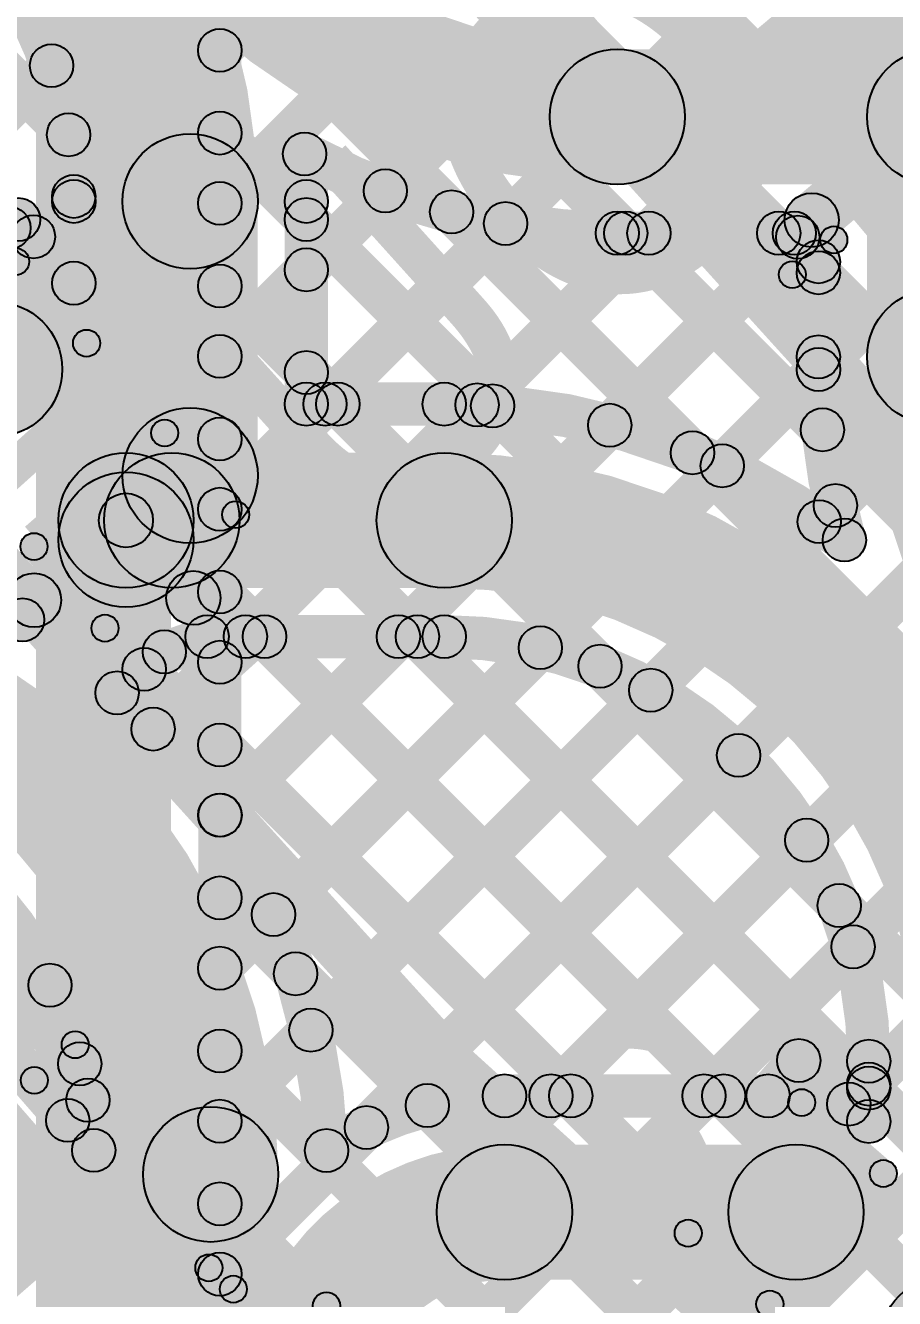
# Model space of a CAD drawing. Header units: millimetres. Extents: x -2.17 to 2.17, y -2.17 to 2.17.
# Drawn here: x -1.2414 to -1.0807, y -1.2034 to -0.9681 of the extents above; entities that cross this region are included whole.
import ezdxf

# ---------------------------------------------------------------- set-up
doc = ezdxf.new("R2010")
doc.units = ezdxf.units.MM
doc.header["$MEASUREMENT"] = 0
for name, color, linetype in [('BottomLayer', 5, 'Continuous'), ('BottomOverlay', 54, 'Continuous'), ('Mechanical2', 216, 'Continuous'), ('TopLayer', 1, 'Continuous'), ('TopOverlay', 2, 'Continuous'), ('TopPaste', 8, 'Continuous'), ('TopSolder', 216, 'Continuous')]:
    doc.layers.add(name, color=color, linetype=linetype)

# ---------------------------------------------------------------- blocks, each defined once
blk = doc.blocks.new('WS2812B_M____131')
at = {"layer": 'TopLayer'}
blk.add_hatch(color=1, dxfattribs=at).paths.add_polyline_path([(0.03504, 0.05079), (0.09409, 0.05079), (0.09409, 0.01142), (0.03504, 0.01142)])
at = {"layer": 'TopOverlay'}
for points in [[(-0.07, 0.0675), (-0.07, 0.0725), (0.07, 0.0725), (0.07, 0.0675)], [(0.0725, 0.06), (0.0675, 0.06), (0.0675, 0.07), (0.0725, 0.07)]]:
    blk.add_hatch(color=2, dxfattribs=at).paths.add_polyline_path(points)
h = blk.add_hatch(color=2, dxfattribs=at)
edge = h.paths.add_edge_path()
edge.add_arc((0.07, 0.07), 0.0025, 0, 360)
h = blk.add_hatch(color=2, dxfattribs=at)
edge = h.paths.add_edge_path()
edge.add_arc((0.07, 0.07), 0.0025, 0, 360)
h = blk.add_hatch(color=2, dxfattribs=at)
edge = h.paths.add_edge_path()
edge.add_arc((0.07, 0.06), 0.0025, 0, 360)
at = {"layer": 'TopPaste'}
blk.add_hatch(color=8, dxfattribs=at).paths.add_polyline_path([(0.03504, 0.05079), (0.09409, 0.05079), (0.09409, 0.01142), (0.03504, 0.01142)])
at = {"layer": 'TopSolder'}
blk.add_hatch(color=216, dxfattribs=at).paths.add_polyline_path([(0.03104, 0.05479), (0.09809, 0.05479), (0.09809, 0.00742), (0.03104, 0.00742)])
at = {"layer": 'TopOverlay'}
for centre in [(0.07, 0.07), (0.07, 0.07), (0.07, 0.06)]:
    blk.add_circle(centre, 0.0025, dxfattribs=at)
blk = doc.blocks.new('WS2812B_M____132')
at = {"layer": 'TopOverlay'}
h = blk.add_hatch(color=2, dxfattribs=at)
edge = h.paths.add_edge_path()
edge.add_arc((-0.07, 0.07), 0.0025, 0, 360)
h = blk.add_hatch(color=2, dxfattribs=at)
edge = h.paths.add_edge_path()
edge.add_arc((-0.07, 0.07), 0.0025, 0, 360)
for points in [[(-0.07, 0.0675), (-0.07, 0.0725), (0.07, 0.0725), (0.07, 0.0675)], [(-0.0675, 0.06), (-0.0725, 0.06), (-0.0725, 0.07), (-0.0675, 0.07)]]:
    blk.add_hatch(color=2, dxfattribs=at).paths.add_polyline_path(points)
h = blk.add_hatch(color=2, dxfattribs=at)
edge = h.paths.add_edge_path()
edge.add_arc((-0.091, 0.061), 0.0025, 0, 360)
h = blk.add_hatch(color=2, dxfattribs=at)
edge = h.paths.add_edge_path()
edge.add_arc((-0.085, 0.061), 0.0025, 0, 360)
at = {"layer": 'TopSolder'}
blk.add_hatch(color=216, dxfattribs=at).paths.add_polyline_path([(-0.09809, 0.05479), (-0.03104, 0.05479), (-0.03104, 0.00742), (-0.09809, 0.00742)])
at = {"layer": 'TopOverlay', "const_width": 0.005}
blk.add_lwpolyline([(-0.085, 0.061, 1), (-0.091, 0.061, 1)], format="xyb", close=True, dxfattribs=at)
at = {"layer": 'TopOverlay'}
for centre in [(-0.07, 0.07), (-0.07, 0.07), (-0.091, 0.061), (-0.085, 0.061)]:
    blk.add_circle(centre, 0.0025, dxfattribs=at)
blk = doc.blocks.new('WS2812B_M____180')
at = {"layer": 'TopLayer'}
blk.add_hatch(color=1, dxfattribs=at).paths.add_polyline_path([(0.03504, -0.01142), (0.09409, -0.01142), (0.09409, -0.05079), (0.03504, -0.05079)])
at = {"layer": 'TopOverlay'}
h = blk.add_hatch(color=2, dxfattribs=at)
edge = h.paths.add_edge_path()
edge.add_arc((0.07, -0.06), 0.0025, 0, 360)
for points in [[(0.0725, -0.07), (0.0675, -0.07), (0.0675, -0.06), (0.0725, -0.06)], [(-0.07, -0.0725), (-0.07, -0.0675), (0.07, -0.0675), (0.07, -0.0725)]]:
    blk.add_hatch(color=2, dxfattribs=at).paths.add_polyline_path(points)
h = blk.add_hatch(color=2, dxfattribs=at)
edge = h.paths.add_edge_path()
edge.add_arc((0.07, -0.07), 0.0025, 0, 360)
h = blk.add_hatch(color=2, dxfattribs=at)
edge = h.paths.add_edge_path()
edge.add_arc((0.07, -0.07), 0.0025, 0, 360)
at = {"layer": 'TopPaste'}
blk.add_hatch(color=8, dxfattribs=at).paths.add_polyline_path([(0.03504, -0.01142), (0.09409, -0.01142), (0.09409, -0.05079), (0.03504, -0.05079)])
at = {"layer": 'TopSolder'}
blk.add_hatch(color=216, dxfattribs=at).paths.add_polyline_path([(0.03104, -0.00742), (0.09809, -0.00742), (0.09809, -0.05479), (0.03104, -0.05479)])
at = {"layer": 'TopOverlay'}
for centre in [(0.07, -0.06), (0.07, -0.07), (0.07, -0.07)]:
    blk.add_circle(centre, 0.0025, dxfattribs=at)
blk = doc.blocks.new('C__0402_307')
at = {"layer": 'TopLayer'}
for points in [[(-0.0275, -0.0125), (-0.0275, 0.0125), (-0.0095, 0.0125), (-0.0095, -0.0125)], [(0.0095, -0.0125), (0.0095, 0.0125), (0.0275, 0.0125), (0.0275, -0.0125)]]:
    blk.add_hatch(color=1, dxfattribs=at).paths.add_polyline_path(points)
at = {"layer": 'TopOverlay'}
h = blk.add_hatch(color=2, dxfattribs=at)
edge = h.paths.add_edge_path()
edge.add_arc((-0.031, 0.016), 0.0025, 0, 360)
h = blk.add_hatch(color=2, dxfattribs=at)
edge = h.paths.add_edge_path()
edge.add_arc((-0.031, 0.016), 0.0025, 0, 360)
for points in [[(-0.011, 0.0185), (-0.011, 0.0135), (-0.031, 0.0135), (-0.031, 0.0185)], [(0.031, 0.0185), (0.031, 0.0135), (0.011, 0.0135), (0.011, 0.0185)], [(-0.0335, 0.016), (-0.0285, 0.016), (-0.0285, -0.016), (-0.0335, -0.016)], [(0.0285, 0.016), (0.0335, 0.016), (0.0335, -0.016), (0.0285, -0.016)], [(-0.011, -0.0135), (-0.011, -0.0185), (-0.031, -0.0185), (-0.031, -0.0135)], [(0.031, -0.0135), (0.031, -0.0185), (0.011, -0.0185), (0.011, -0.0135)]]:
    blk.add_hatch(color=2, dxfattribs=at).paths.add_polyline_path(points)
h = blk.add_hatch(color=2, dxfattribs=at)
edge = h.paths.add_edge_path()
edge.add_arc((-0.011, 0.016), 0.0025, 0, 360)
h = blk.add_hatch(color=2, dxfattribs=at)
edge = h.paths.add_edge_path()
edge.add_arc((0.011, 0.016), 0.0025, 0, 360)
h = blk.add_hatch(color=2, dxfattribs=at)
edge = h.paths.add_edge_path()
edge.add_arc((0.031, 0.016), 0.0025, 0, 360)
h = blk.add_hatch(color=2, dxfattribs=at)
edge = h.paths.add_edge_path()
edge.add_arc((0.031, 0.016), 0.0025, 0, 360)
h = blk.add_hatch(color=2, dxfattribs=at)
edge = h.paths.add_edge_path()
edge.add_arc((-0.031, -0.016), 0.0025, 0, 360)
h = blk.add_hatch(color=2, dxfattribs=at)
edge = h.paths.add_edge_path()
edge.add_arc((-0.031, -0.016), 0.0025, 0, 360)
h = blk.add_hatch(color=2, dxfattribs=at)
edge = h.paths.add_edge_path()
edge.add_arc((-0.011, -0.016), 0.0025, 0, 360)
h = blk.add_hatch(color=2, dxfattribs=at)
edge = h.paths.add_edge_path()
edge.add_arc((0.011, -0.016), 0.0025, 0, 360)
h = blk.add_hatch(color=2, dxfattribs=at)
edge = h.paths.add_edge_path()
edge.add_arc((0.031, -0.016), 0.0025, 0, 360)
h = blk.add_hatch(color=2, dxfattribs=at)
edge = h.paths.add_edge_path()
edge.add_arc((0.031, -0.016), 0.0025, 0, 360)
at = {"layer": 'TopPaste'}
for points in [[(-0.0275, -0.0125), (-0.0275, 0.0125), (-0.0095, 0.0125), (-0.0095, -0.0125)], [(0.0095, -0.0125), (0.0095, 0.0125), (0.0275, 0.0125), (0.0275, -0.0125)]]:
    blk.add_hatch(color=8, dxfattribs=at).paths.add_polyline_path(points)
at = {"layer": 'TopSolder'}
for points in [[(-0.02986, -0.01486), (-0.02986, 0.01486), (-0.00714, 0.01486), (-0.00714, -0.01486)], [(0.00714, -0.01486), (0.00714, 0.01486), (0.02986, 0.01486), (0.02986, -0.01486)]]:
    blk.add_hatch(color=216, dxfattribs=at).paths.add_polyline_path(points)
at = {"layer": 'TopOverlay'}
for centre in [(-0.031, 0.016), (-0.031, 0.016), (-0.011, 0.016), (0.011, 0.016), (0.031, 0.016), (0.031, 0.016), (-0.031, -0.016), (-0.031, -0.016), (-0.011, -0.016), (0.011, -0.016), (0.031, -0.016), (0.031, -0.016)]:
    blk.add_circle(centre, 0.0025, dxfattribs=at)
blk = doc.blocks.new('C__0402_308')
at = {"layer": 'TopLayer'}
for points in [[(-0.0275, -0.0125), (-0.0275, 0.0125), (-0.0095, 0.0125), (-0.0095, -0.0125)], [(0.0095, -0.0125), (0.0095, 0.0125), (0.0275, 0.0125), (0.0275, -0.0125)]]:
    blk.add_hatch(color=1, dxfattribs=at).paths.add_polyline_path(points)
at = {"layer": 'TopOverlay'}
h = blk.add_hatch(color=2, dxfattribs=at)
edge = h.paths.add_edge_path()
edge.add_arc((-0.031, 0.016), 0.0025, 0, 360)
h = blk.add_hatch(color=2, dxfattribs=at)
edge = h.paths.add_edge_path()
edge.add_arc((-0.031, 0.016), 0.0025, 0, 360)
for points in [[(-0.011, 0.0185), (-0.011, 0.0135), (-0.031, 0.0135), (-0.031, 0.0185)], [(0.031, 0.0185), (0.031, 0.0135), (0.011, 0.0135), (0.011, 0.0185)], [(-0.0335, 0.016), (-0.0285, 0.016), (-0.0285, -0.016), (-0.0335, -0.016)], [(0.0285, 0.016), (0.0335, 0.016), (0.0335, -0.016), (0.0285, -0.016)], [(-0.011, -0.0135), (-0.011, -0.0185), (-0.031, -0.0185), (-0.031, -0.0135)], [(0.031, -0.0135), (0.031, -0.0185), (0.011, -0.0185), (0.011, -0.0135)]]:
    blk.add_hatch(color=2, dxfattribs=at).paths.add_polyline_path(points)
h = blk.add_hatch(color=2, dxfattribs=at)
edge = h.paths.add_edge_path()
edge.add_arc((-0.011, 0.016), 0.0025, 0, 360)
h = blk.add_hatch(color=2, dxfattribs=at)
edge = h.paths.add_edge_path()
edge.add_arc((0.011, 0.016), 0.0025, 0, 360)
h = blk.add_hatch(color=2, dxfattribs=at)
edge = h.paths.add_edge_path()
edge.add_arc((0.031, 0.016), 0.0025, 0, 360)
h = blk.add_hatch(color=2, dxfattribs=at)
edge = h.paths.add_edge_path()
edge.add_arc((0.031, 0.016), 0.0025, 0, 360)
h = blk.add_hatch(color=2, dxfattribs=at)
edge = h.paths.add_edge_path()
edge.add_arc((-0.031, -0.016), 0.0025, 0, 360)
h = blk.add_hatch(color=2, dxfattribs=at)
edge = h.paths.add_edge_path()
edge.add_arc((-0.031, -0.016), 0.0025, 0, 360)
h = blk.add_hatch(color=2, dxfattribs=at)
edge = h.paths.add_edge_path()
edge.add_arc((-0.011, -0.016), 0.0025, 0, 360)
h = blk.add_hatch(color=2, dxfattribs=at)
edge = h.paths.add_edge_path()
edge.add_arc((0.011, -0.016), 0.0025, 0, 360)
h = blk.add_hatch(color=2, dxfattribs=at)
edge = h.paths.add_edge_path()
edge.add_arc((0.031, -0.016), 0.0025, 0, 360)
h = blk.add_hatch(color=2, dxfattribs=at)
edge = h.paths.add_edge_path()
edge.add_arc((0.031, -0.016), 0.0025, 0, 360)
at = {"layer": 'TopPaste'}
for points in [[(-0.0275, -0.0125), (-0.0275, 0.0125), (-0.0095, 0.0125), (-0.0095, -0.0125)], [(0.0095, -0.0125), (0.0095, 0.0125), (0.0275, 0.0125), (0.0275, -0.0125)]]:
    blk.add_hatch(color=8, dxfattribs=at).paths.add_polyline_path(points)
at = {"layer": 'TopSolder'}
for points in [[(-0.02986, -0.01486), (-0.02986, 0.01486), (-0.00714, 0.01486), (-0.00714, -0.01486)], [(0.00714, -0.01486), (0.00714, 0.01486), (0.02986, 0.01486), (0.02986, -0.01486)]]:
    blk.add_hatch(color=216, dxfattribs=at).paths.add_polyline_path(points)
at = {"layer": 'TopOverlay'}
for centre in [(-0.031, 0.016), (-0.031, 0.016), (-0.011, 0.016), (0.011, 0.016), (0.031, 0.016), (0.031, 0.016), (-0.031, -0.016), (-0.031, -0.016), (-0.011, -0.016), (0.011, -0.016), (0.031, -0.016), (0.031, -0.016)]:
    blk.add_circle(centre, 0.0025, dxfattribs=at)

msp = doc.modelspace()

# ---------------------------------------------------------------- hatches: boundary and pattern name
at = {"layer": 'BottomLayer'}
for points in [[(-1.2145, -1.532), (-1.2395, -1.532), (-1.2395, -0.38061), (-1.2145, -0.38061)], [(-1.2015, -1.532), (-1.2095, -1.532), (-1.2095, -0.38061), (-1.2015, -0.38061)], [(-1.20267, -0.97549), (-1.20833, -0.96983), (-1.02033, -0.78183), (-1.01467, -0.78749)], [(-1.20267, -1.00377), (-1.20833, -0.99811), (-1.02033, -0.81011), (-1.01467, -0.81577)], [(-1.20267, -1.03206), (-1.20833, -1.0264), (-1.02033, -0.8384), (-1.01467, -0.84406)], [(-1.20833, -0.84936), (-1.20267, -0.8437), (-1.01467, -1.0317), (-1.02033, -1.03736)], [(-1.20267, -1.06034), (-1.20833, -1.05468), (-1.02033, -0.86668), (-1.01467, -0.87234)], [(-1.20833, -0.87764), (-1.20267, -0.87198), (-1.01467, -1.05998), (-1.02033, -1.06564)], [(-1.20267, -1.08862), (-1.20833, -1.08297), (-1.02033, -0.89497), (-1.01467, -0.90062)], [(-1.20833, -0.90593), (-1.20267, -0.90027), (-1.01467, -1.08827), (-1.02033, -1.09393)], [(-1.20267, -1.11691), (-1.20833, -1.11125), (-1.02033, -0.92325), (-1.01467, -0.92891)], [(-1.20833, -0.93421), (-1.20267, -0.92855), (-1.01467, -1.11655), (-1.02033, -1.12221)], [(-1.20267, -1.14519), (-1.20833, -1.13954), (-1.02033, -0.95154), (-1.01467, -0.95719)], [(-1.20833, -0.96249), (-1.20267, -0.95684), (-1.01467, -1.14484), (-1.02033, -1.15049)], [(-1.20267, -1.17348), (-1.20833, -1.16782), (-1.02033, -0.97982), (-1.01467, -0.98548)], [(-1.20833, -0.99078), (-1.20267, -0.98512), (-1.01467, -1.17312), (-1.02033, -1.17878)], [(-1.20267, -1.20176), (-1.20833, -1.1961), (-1.02033, -1.0081), (-1.01467, -1.01376)], [(-1.20833, -1.01906), (-1.20267, -1.01341), (-1.01467, -1.20141), (-1.02033, -1.20706)], [(-1.20267, -1.23005), (-1.20833, -1.22439), (-1.02033, -1.03639), (-1.01467, -1.04205)], [(-1.20267, -1.23005), (-1.20833, -1.22439), (-1.02033, -1.03639), (-1.01467, -1.04205)], [(-1.20833, -1.04735), (-1.20267, -1.04169), (-1.01467, -1.22969), (-1.02033, -1.23535)], [(-1.20267, -1.25833), (-1.20833, -1.25267), (-1.02033, -1.06467), (-1.01467, -1.07033)], [(-1.20833, -1.07563), (-1.20267, -1.06997), (-1.01467, -1.25797), (-1.02033, -1.26363)], [(-1.20267, -1.28661), (-1.20833, -1.28096), (-1.02033, -1.09296), (-1.01467, -1.09861)], [(-1.20833, -1.10392), (-1.20267, -1.09826), (-1.01467, -1.28626), (-1.02033, -1.29192)], [(-1.20267, -1.3149), (-1.20833, -1.30924), (-1.02033, -1.12124), (-1.01467, -1.1269)], [(-1.20833, -1.1322), (-1.20267, -1.12654), (-1.01467, -1.31454), (-1.02033, -1.3202)], [(-1.20833, -1.16048), (-1.20267, -1.15483), (-1.01467, -1.34283), (-1.02033, -1.34848)], [(-1.20833, -1.18877), (-1.20267, -1.18311), (-1.01467, -1.37111), (-1.02033, -1.37677)]]:
    msp.add_hatch(color=5, dxfattribs=at).paths.add_polyline_path(points)
h = msp.add_hatch(color=5, dxfattribs=at)
edge = h.paths.add_edge_path()
edge.add_arc((-1.2055, -0.97266), 0.004, 0, 360)
h = msp.add_hatch(color=5, dxfattribs=at)
edge = h.paths.add_edge_path()
edge.add_arc((-1.2055, -0.98795), 0.004, 0, 360)
h = msp.add_hatch(color=5, dxfattribs=at)
edge = h.paths.add_edge_path()
edge.add_arc((-1.2055, -1.00094), 0.004, 0, 360)
h = msp.add_hatch(color=5, dxfattribs=at)
edge = h.paths.add_edge_path()
edge.add_arc((-1.2055, -1.01623), 0.004, 0, 360)
h = msp.add_hatch(color=5, dxfattribs=at)
edge = h.paths.add_edge_path()
edge.add_arc((-1.2055, -1.02923), 0.004, 0, 360)
h = msp.add_hatch(color=5, dxfattribs=at)
edge = h.paths.add_edge_path()
edge.add_arc((-1.2055, -1.04452), 0.004, 0, 360)
h = msp.add_hatch(color=5, dxfattribs=at)
edge = h.paths.add_edge_path()
edge.add_arc((-1.2055, -1.05751), 0.004, 0, 360)
h = msp.add_hatch(color=5, dxfattribs=at)
edge = h.paths.add_edge_path()
edge.add_arc((-1.2055, -1.0728), 0.004, 0, 360)
h = msp.add_hatch(color=5, dxfattribs=at)
edge = h.paths.add_edge_path()
edge.add_arc((-1.2055, -1.0858), 0.004, 0, 360)
h = msp.add_hatch(color=5, dxfattribs=at)
edge = h.paths.add_edge_path()
edge.add_arc((-1.2055, -1.10109), 0.004, 0, 360)
h = msp.add_hatch(color=5, dxfattribs=at)
edge = h.paths.add_edge_path()
edge.add_arc((-1.2055, -1.11408), 0.004, 0, 360)
h = msp.add_hatch(color=5, dxfattribs=at)
edge = h.paths.add_edge_path()
edge.add_arc((-1.2055, -1.12937), 0.004, 0, 360)
h = msp.add_hatch(color=5, dxfattribs=at)
edge = h.paths.add_edge_path()
edge.add_arc((-1.2055, -1.14236), 0.004, 0, 360)
h = msp.add_hatch(color=5, dxfattribs=at)
edge = h.paths.add_edge_path()
edge.add_arc((-1.2055, -1.15766), 0.004, 0, 360)
h = msp.add_hatch(color=5, dxfattribs=at)
edge = h.paths.add_edge_path()
edge.add_arc((-1.2055, -1.17065), 0.004, 0, 360)
h = msp.add_hatch(color=5, dxfattribs=at)
edge = h.paths.add_edge_path()
edge.add_arc((-1.2055, -1.18594), 0.004, 0, 360)
h = msp.add_hatch(color=5, dxfattribs=at)
edge = h.paths.add_edge_path()
edge.add_arc((-1.2055, -1.19893), 0.004, 0, 360)
at = {"layer": 'TopLayer'}
for points in [[(-1.30151, -0.92588), (-1.29585, -0.92022), (-1.23064, -0.98543), (-1.2363, -0.99109)], [(-1.10256, -0.95789), (-1.0949, -0.95146), (-1.06949, -0.98174), (-1.07715, -0.98817)], [(-1.26992, -1.01445), (-1.27558, -1.0088), (-1.23945, -0.97266), (-1.23379, -0.97832)], [(-1.132, -0.99746), (-1.132, -0.97246), (-1.07332, -0.97246), (-1.07332, -0.99746)], [(-1.09285, -1.00787), (-1.09928, -1.00021), (-1.07654, -0.98113), (-1.07011, -0.98879)], [(-1.06082, -1.02933), (-1.08582, -1.02933), (-1.08582, -0.98496), (-1.06082, -0.98496)], [(-1.23713, -1.00995), (-1.24279, -1.00429), (-1.23533, -0.99684), (-1.22968, -1.00249)], [(-1.18667, -1.01606), (-1.19233, -1.0104), (-1.17773, -0.9958), (-1.17207, -1.00146)], [(-1.16546, -1.00536), (-1.15981, -0.9997), (-1.11528, -1.04423), (-1.12093, -1.04989)], [(-1.24722, -1.01315), (-1.25246, -1.00712), (-1.24534, -1.00093), (-1.2401, -1.00696)], [(-1.24574, -1.00657), (-1.2397, -1.00132), (-1.22948, -1.01308), (-1.23552, -1.01833)], [(-1.2285, -1.0157), (-1.2365, -1.0157), (-1.2365, -1.00058), (-1.2285, -1.00058)], [(-1.1985, -1.05126), (-1.2235, -1.05126), (-1.2235, -1.00058), (-1.1985, -1.00058)], [(-1.1855, -1.03806), (-1.1935, -1.03806), (-1.1935, -1.00058), (-1.1855, -1.00058)], [(-1.19233, -1.00678), (-1.18667, -1.00112), (-1.15223, -1.03556), (-1.15789, -1.04122)], [(-1.18322, -1.04089), (-1.18888, -1.03523), (-1.1555, -1.00186), (-1.14984, -1.00751)], [(-1.132, -1.01046), (-1.132, -1.00246), (-1.09926, -1.00246), (-1.09926, -1.01046)], [(-1.15509, -1.04104), (-1.16074, -1.03538), (-1.12899, -1.00363), (-1.12333, -1.00928)], [(-1.13057, -1.0448), (-1.13622, -1.03915), (-1.10145, -1.00438), (-1.0958, -1.01003)], [(-1.13325, -1.00928), (-1.1276, -1.00363), (-1.09124, -1.03998), (-1.0969, -1.04564)], [(-1.10497, -1.00928), (-1.09931, -1.00363), (-1.09199, -1.01095), (-1.09765, -1.0166)], [(-1.10232, -1.00903), (-1.09619, -1.00388), (-1.09176, -1.00917), (-1.09789, -1.01431)], [(-1.09082, -1.02933), (-1.09882, -1.02933), (-1.09882, -1.01174), (-1.09082, -1.01174)], [(-1.19233, -1.03506), (-1.18667, -1.02941), (-1.18085, -1.03523), (-1.1865, -1.04089)], [(-1.10977, -1.05229), (-1.11543, -1.04664), (-1.09763, -1.02884), (-1.09197, -1.03449)], [(-1.1895, -1.04206), (-1.1895, -1.03406), (-1.164, -1.03406), (-1.164, -1.04206)], [(-1.22286, -1.07206), (-1.22286, -1.04706), (-1.21438, -1.04706), (-1.21438, -1.07206)], [(-1.21438, -1.07206), (-1.21438, -1.04706), (-1.164, -1.04706), (-1.164, -1.07206)], [(-1.09182, -1.06262), (-1.09748, -1.05697), (-1.0945, -1.05399), (-1.08884, -1.05965)], [(-1.23656, -1.07809), (-1.24312, -1.07055), (-1.22614, -1.05579), (-1.21958, -1.06333)], [(-1.22664, -1.06284), (-1.21909, -1.05628), (-1.20662, -1.07062), (-1.21417, -1.07718)], [(-1.26097, -1.06221), (-1.25493, -1.05696), (-1.23896, -1.07533), (-1.245, -1.08058)], [(-1.20785, -1.08506), (-1.20785, -1.07706), (-1.164, -1.07706), (-1.164, -1.08506)], [(-1.21501, -1.10097), (-1.22067, -1.09531), (-1.20359, -1.07823), (-1.19793, -1.08389)], [(-1.20263, -1.11687), (-1.20829, -1.11121), (-1.17531, -1.07823), (-1.16965, -1.08389)], [(-1.20007, -1.08389), (-1.19442, -1.07823), (-1.1095, -1.16314), (-1.11516, -1.1688)], [(-1.19276, -1.13528), (-1.19841, -1.12962), (-1.14906, -1.08027), (-1.1434, -1.08592)], [(-1.17179, -1.08389), (-1.16613, -1.07823), (-1.08267, -1.16169), (-1.08833, -1.16735)], [(-1.22187, -1.09448), (-1.22712, -1.08844), (-1.21839, -1.08085), (-1.21314, -1.08688)], [(-1.22232, -1.08993), (-1.21666, -1.08427), (-1.13779, -1.16314), (-1.14344, -1.1688)], [(-1.13803, -1.08936), (-1.13237, -1.0837), (-1.08814, -1.12793), (-1.0938, -1.13359)], [(-1.18583, -1.15663), (-1.19148, -1.15097), (-1.12865, -1.08814), (-1.12299, -1.0938)], [(-1.17556, -1.17465), (-1.18122, -1.16899), (-1.11239, -1.10017), (-1.10674, -1.10583)], [(-1.28959, -1.10751), (-1.28393, -1.10185), (-1.22857, -1.15722), (-1.23422, -1.16287)], [(-1.14143, -1.1688), (-1.14708, -1.16314), (-1.0998, -1.11586), (-1.09415, -1.12152)], [(-1.14143, -1.1688), (-1.14708, -1.16314), (-1.0998, -1.11586), (-1.09415, -1.12152)], [(-1.27181, -1.13266), (-1.26578, -1.12741), (-1.2258, -1.1734), (-1.23183, -1.17865)], [(-1.11314, -1.1688), (-1.1188, -1.16314), (-1.09123, -1.13558), (-1.08558, -1.14123)], [(-1.19432, -1.14621), (-1.18866, -1.14055), (-1.16431, -1.16491), (-1.16996, -1.17057)], [(-1.24395, -1.15819), (-1.24961, -1.15253), (-1.23974, -1.14267), (-1.23409, -1.14832)], [(-1.1011, -1.1686), (-1.10714, -1.16335), (-1.10146, -1.15681), (-1.09542, -1.16206)], [(-1.10107, -1.16246), (-1.09582, -1.15642), (-1.08288, -1.16767), (-1.08812, -1.17371)], [(-1.0815, -1.17069), (-1.0895, -1.17069), (-1.0895, -1.15956), (-1.0815, -1.15956)], [(-1.15286, -1.16997), (-1.15286, -1.16197), (-1.10412, -1.16197), (-1.10412, -1.16997)], [(-1.08636, -1.17031), (-1.09202, -1.16465), (-1.08833, -1.16096), (-1.08267, -1.16661)], [(-1.2308, -1.17332), (-1.23646, -1.16766), (-1.23273, -1.16393), (-1.22707, -1.16959)], [(-1.15286, -1.19997), (-1.15286, -1.17497), (-1.09896, -1.17497), (-1.09896, -1.19997)], [(-1.19469, -1.22461), (-1.21969, -1.22461), (-1.21969, -1.18048), (-1.19469, -1.18048)]]:
    msp.add_hatch(color=1, dxfattribs=at).paths.add_polyline_path(points)
h = msp.add_hatch(color=1, dxfattribs=at)
edge = h.paths.add_edge_path()
edge.add_arc((-1.23662, -0.97549), 0.004, 0, 360)
h = msp.add_hatch(color=1, dxfattribs=at)
edge = h.paths.add_edge_path()
edge.add_arc((-1.132, -0.98496), 0.0125, 0, 360)
h = msp.add_hatch(color=1, dxfattribs=at)
edge = h.paths.add_edge_path()
edge.add_arc((-1.132, -0.98496), 0.0125, 0, 360)
h = msp.add_hatch(color=1, dxfattribs=at)
edge = h.paths.add_edge_path()
edge.add_arc((-1.07332, -0.98496), 0.0125, 0, 360)
h = msp.add_hatch(color=1, dxfattribs=at)
edge = h.paths.add_edge_path()
edge.add_arc((-1.07332, -0.98496), 0.0125, 0, 360)
h = msp.add_hatch(color=1, dxfattribs=at)
edge = h.paths.add_edge_path()
edge.add_arc((-1.23347, -0.98826), 0.004, 0, 360)
h = msp.add_hatch(color=1, dxfattribs=at)
edge = h.paths.add_edge_path()
edge.add_arc((-1.211, -1.00058), 0.0125, 0, 360)
h = msp.add_hatch(color=1, dxfattribs=at)
edge = h.paths.add_edge_path()
edge.add_arc((-1.211, -1.00058), 0.0125, 0, 360)
h = msp.add_hatch(color=1, dxfattribs=at)
edge = h.paths.add_edge_path()
edge.add_arc((-1.18982, -0.99182), 0.004, 0, 360)
h = msp.add_hatch(color=1, dxfattribs=at)
edge = h.paths.add_edge_path()
edge.add_arc((-1.18982, -0.99182), 0.004, 0, 360)
h = msp.add_hatch(color=1, dxfattribs=at)
edge = h.paths.add_edge_path()
edge.add_arc((-1.1749, -0.99863), 0.004, 0, 360)
h = msp.add_hatch(color=1, dxfattribs=at)
edge = h.paths.add_edge_path()
edge.add_arc((-1.23251, -0.99966), 0.004, 0, 360)
h = msp.add_hatch(color=1, dxfattribs=at)
edge = h.paths.add_edge_path()
edge.add_arc((-1.2325, -1.00058), 0.004, 0, 360)
h = msp.add_hatch(color=1, dxfattribs=at)
edge = h.paths.add_edge_path()
edge.add_arc((-1.2325, -1.00058), 0.004, 0, 360)
h = msp.add_hatch(color=1, dxfattribs=at)
edge = h.paths.add_edge_path()
edge.add_arc((-1.1895, -1.00058), 0.004, 0, 360)
h = msp.add_hatch(color=1, dxfattribs=at)
edge = h.paths.add_edge_path()
edge.add_arc((-1.1895, -1.00058), 0.004, 0, 360)
h = msp.add_hatch(color=1, dxfattribs=at)
edge = h.paths.add_edge_path()
edge.add_arc((-1.24272, -1.00394), 0.004, 0, 360)
h = msp.add_hatch(color=1, dxfattribs=at)
edge = h.paths.add_edge_path()
edge.add_arc((-1.24272, -1.00394), 0.004, 0, 360)
h = msp.add_hatch(color=1, dxfattribs=at)
edge = h.paths.add_edge_path()
edge.add_arc((-1.1895, -1.00395), 0.004, 0, 360)
h = msp.add_hatch(color=1, dxfattribs=at)
edge = h.paths.add_edge_path()
edge.add_arc((-1.16264, -1.00253), 0.004, 0, 360)
h = msp.add_hatch(color=1, dxfattribs=at)
edge = h.paths.add_edge_path()
edge.add_arc((-1.09606, -1.00404), 0.005, 0, 360)
h = msp.add_hatch(color=1, dxfattribs=at)
edge = h.paths.add_edge_path()
edge.add_arc((-1.24451, -1.0055), 0.004, 0, 360)
h = msp.add_hatch(color=1, dxfattribs=at)
edge = h.paths.add_edge_path()
edge.add_arc((-1.15267, -1.00468), 0.004, 0, 360)
h = msp.add_hatch(color=1, dxfattribs=at)
edge = h.paths.add_edge_path()
edge.add_arc((-1.132, -1.00646), 0.004, 0, 360)
h = msp.add_hatch(color=1, dxfattribs=at)
edge = h.paths.add_edge_path()
edge.add_arc((-1.132, -1.00646), 0.004, 0, 360)
h = msp.add_hatch(color=1, dxfattribs=at)
edge = h.paths.add_edge_path()
edge.add_arc((-1.13043, -1.00646), 0.004, 0, 360)
h = msp.add_hatch(color=1, dxfattribs=at)
edge = h.paths.add_edge_path()
edge.add_arc((-1.12616, -1.00646), 0.004, 0, 360)
h = msp.add_hatch(color=1, dxfattribs=at)
edge = h.paths.add_edge_path()
edge.add_arc((-1.10214, -1.00646), 0.004, 0, 360)
h = msp.add_hatch(color=1, dxfattribs=at)
edge = h.paths.add_edge_path()
edge.add_arc((-1.09926, -1.00646), 0.004, 0, 360)
h = msp.add_hatch(color=1, dxfattribs=at)
edge = h.paths.add_edge_path()
edge.add_arc((-1.09926, -1.00646), 0.004, 0, 360)
h = msp.add_hatch(color=1, dxfattribs=at)
edge = h.paths.add_edge_path()
edge.add_arc((-1.23996, -1.00712), 0.004, 0, 360)
h = msp.add_hatch(color=1, dxfattribs=at)
edge = h.paths.add_edge_path()
edge.add_arc((-1.09863, -1.00721), 0.004, 0, 360)
h = msp.add_hatch(color=1, dxfattribs=at)
edge = h.paths.add_edge_path()
edge.add_arc((-1.1895, -1.01323), 0.004, 0, 360)
h = msp.add_hatch(color=1, dxfattribs=at)
edge = h.paths.add_edge_path()
edge.add_arc((-1.09482, -1.01174), 0.004, 0, 360)
h = msp.add_hatch(color=1, dxfattribs=at)
edge = h.paths.add_edge_path()
edge.add_arc((-1.09482, -1.01174), 0.004, 0, 360)
h = msp.add_hatch(color=1, dxfattribs=at)
edge = h.paths.add_edge_path()
edge.add_arc((-1.2325, -1.0157), 0.004, 0, 360)
h = msp.add_hatch(color=1, dxfattribs=at)
edge = h.paths.add_edge_path()
edge.add_arc((-1.2325, -1.0157), 0.004, 0, 360)
h = msp.add_hatch(color=1, dxfattribs=at)
edge = h.paths.add_edge_path()
edge.add_arc((-1.09482, -1.01377), 0.004, 0, 360)
h = msp.add_hatch(color=1, dxfattribs=at)
edge = h.paths.add_edge_path()
edge.add_arc((-1.24714, -1.03163), 0.0125, 0, 360)
h = msp.add_hatch(color=1, dxfattribs=at)
edge = h.paths.add_edge_path()
edge.add_arc((-1.07332, -1.02933), 0.0125, 0, 360)
h = msp.add_hatch(color=1, dxfattribs=at)
edge = h.paths.add_edge_path()
edge.add_arc((-1.07332, -1.02933), 0.0125, 0, 360)
h = msp.add_hatch(color=1, dxfattribs=at)
edge = h.paths.add_edge_path()
edge.add_arc((-1.09482, -1.02933), 0.004, 0, 360)
h = msp.add_hatch(color=1, dxfattribs=at)
edge = h.paths.add_edge_path()
edge.add_arc((-1.09482, -1.02933), 0.004, 0, 360)
h = msp.add_hatch(color=1, dxfattribs=at)
edge = h.paths.add_edge_path()
edge.add_arc((-1.1895, -1.03223), 0.004, 0, 360)
h = msp.add_hatch(color=1, dxfattribs=at)
edge = h.paths.add_edge_path()
edge.add_arc((-1.0948, -1.03166), 0.004, 0, 360)
h = msp.add_hatch(color=1, dxfattribs=at)
edge = h.paths.add_edge_path()
edge.add_arc((-1.1895, -1.03806), 0.004, 0, 360)
h = msp.add_hatch(color=1, dxfattribs=at)
edge = h.paths.add_edge_path()
edge.add_arc((-1.1895, -1.03806), 0.004, 0, 360)
h = msp.add_hatch(color=1, dxfattribs=at)
edge = h.paths.add_edge_path()
edge.add_arc((-1.18605, -1.03806), 0.004, 0, 360)
h = msp.add_hatch(color=1, dxfattribs=at)
edge = h.paths.add_edge_path()
edge.add_arc((-1.18368, -1.03806), 0.004, 0, 360)
h = msp.add_hatch(color=1, dxfattribs=at)
edge = h.paths.add_edge_path()
edge.add_arc((-1.164, -1.03806), 0.004, 0, 360)
h = msp.add_hatch(color=1, dxfattribs=at)
edge = h.paths.add_edge_path()
edge.add_arc((-1.164, -1.03806), 0.004, 0, 360)
h = msp.add_hatch(color=1, dxfattribs=at)
edge = h.paths.add_edge_path()
edge.add_arc((-1.15792, -1.03821), 0.004, 0, 360)
h = msp.add_hatch(color=1, dxfattribs=at)
edge = h.paths.add_edge_path()
edge.add_arc((-1.15506, -1.03839), 0.004, 0, 360)
h = msp.add_hatch(color=1, dxfattribs=at)
edge = h.paths.add_edge_path()
edge.add_arc((-1.1334, -1.04198), 0.004, 0, 360)
h = msp.add_hatch(color=1, dxfattribs=at)
edge = h.paths.add_edge_path()
edge.add_arc((-1.211, -1.05126), 0.0125, 0, 360)
h = msp.add_hatch(color=1, dxfattribs=at)
edge = h.paths.add_edge_path()
edge.add_arc((-1.211, -1.05126), 0.0125, 0, 360)
h = msp.add_hatch(color=1, dxfattribs=at)
edge = h.paths.add_edge_path()
edge.add_arc((-1.09407, -1.04281), 0.004, 0, 360)
h = msp.add_hatch(color=1, dxfattribs=at)
edge = h.paths.add_edge_path()
edge.add_arc((-1.1181, -1.04706), 0.004, 0, 360)
h = msp.add_hatch(color=1, dxfattribs=at)
edge = h.paths.add_edge_path()
edge.add_arc((-1.22286, -1.05956), 0.0125, 0, 360)
h = msp.add_hatch(color=1, dxfattribs=at)
edge = h.paths.add_edge_path()
edge.add_arc((-1.21438, -1.05956), 0.0125, 0, 360)
h = msp.add_hatch(color=1, dxfattribs=at)
edge = h.paths.add_edge_path()
edge.add_arc((-1.21438, -1.05956), 0.0125, 0, 360)
h = msp.add_hatch(color=1, dxfattribs=at)
edge = h.paths.add_edge_path()
edge.add_arc((-1.21438, -1.05956), 0.0125, 0, 360)
h = msp.add_hatch(color=1, dxfattribs=at)
edge = h.paths.add_edge_path()
edge.add_arc((-1.21438, -1.05956), 0.0125, 0, 360)
h = msp.add_hatch(color=1, dxfattribs=at)
edge = h.paths.add_edge_path()
edge.add_arc((-1.164, -1.05956), 0.0125, 0, 360)
h = msp.add_hatch(color=1, dxfattribs=at)
edge = h.paths.add_edge_path()
edge.add_arc((-1.164, -1.05956), 0.0125, 0, 360)
h = msp.add_hatch(color=1, dxfattribs=at)
edge = h.paths.add_edge_path()
edge.add_arc((-1.1126, -1.04947), 0.004, 0, 360)
h = msp.add_hatch(color=1, dxfattribs=at)
edge = h.paths.add_edge_path()
edge.add_arc((-1.22286, -1.06313), 0.0125, 0, 360)
h = msp.add_hatch(color=1, dxfattribs=at)
edge = h.paths.add_edge_path()
edge.add_arc((-1.09167, -1.05682), 0.004, 0, 360)
h = msp.add_hatch(color=1, dxfattribs=at)
edge = h.paths.add_edge_path()
edge.add_arc((-1.22286, -1.05956), 0.005, 0, 360)
h = msp.add_hatch(color=1, dxfattribs=at)
edge = h.paths.add_edge_path()
edge.add_arc((-1.22286, -1.05956), 0.005, 0, 360)
h = msp.add_hatch(color=1, dxfattribs=at)
edge = h.paths.add_edge_path()
edge.add_arc((-1.09465, -1.0598), 0.004, 0, 360)
h = msp.add_hatch(color=1, dxfattribs=at)
edge = h.paths.add_edge_path()
edge.add_arc((-1.09001, -1.06319), 0.004, 0, 360)
h = msp.add_hatch(color=1, dxfattribs=at)
edge = h.paths.add_edge_path()
edge.add_arc((-1.09001, -1.06319), 0.004, 0, 360)
h = msp.add_hatch(color=1, dxfattribs=at)
edge = h.paths.add_edge_path()
edge.add_arc((-1.23984, -1.07432), 0.005, 0, 360)
h = msp.add_hatch(color=1, dxfattribs=at)
edge = h.paths.add_edge_path()
edge.add_arc((-1.2104, -1.0739), 0.005, 0, 360)
h = msp.add_hatch(color=1, dxfattribs=at)
edge = h.paths.add_edge_path()
edge.add_arc((-1.24198, -1.07796), 0.004, 0, 360)
h = msp.add_hatch(color=1, dxfattribs=at)
edge = h.paths.add_edge_path()
edge.add_arc((-1.24198, -1.07796), 0.004, 0, 360)
h = msp.add_hatch(color=1, dxfattribs=at)
edge = h.paths.add_edge_path()
edge.add_arc((-1.20785, -1.08106), 0.004, 0, 360)
h = msp.add_hatch(color=1, dxfattribs=at)
edge = h.paths.add_edge_path()
edge.add_arc((-1.20785, -1.08106), 0.004, 0, 360)
h = msp.add_hatch(color=1, dxfattribs=at)
edge = h.paths.add_edge_path()
edge.add_arc((-1.20076, -1.08106), 0.004, 0, 360)
h = msp.add_hatch(color=1, dxfattribs=at)
edge = h.paths.add_edge_path()
edge.add_arc((-1.19724, -1.08106), 0.004, 0, 360)
h = msp.add_hatch(color=1, dxfattribs=at)
edge = h.paths.add_edge_path()
edge.add_arc((-1.17248, -1.08106), 0.004, 0, 360)
h = msp.add_hatch(color=1, dxfattribs=at)
edge = h.paths.add_edge_path()
edge.add_arc((-1.16896, -1.08106), 0.004, 0, 360)
h = msp.add_hatch(color=1, dxfattribs=at)
edge = h.paths.add_edge_path()
edge.add_arc((-1.164, -1.08106), 0.004, 0, 360)
h = msp.add_hatch(color=1, dxfattribs=at)
edge = h.paths.add_edge_path()
edge.add_arc((-1.164, -1.08106), 0.004, 0, 360)
h = msp.add_hatch(color=1, dxfattribs=at)
edge = h.paths.add_edge_path()
edge.add_arc((-1.21576, -1.08386), 0.004, 0, 360)
h = msp.add_hatch(color=1, dxfattribs=at)
edge = h.paths.add_edge_path()
edge.add_arc((-1.21576, -1.08386), 0.004, 0, 360)
h = msp.add_hatch(color=1, dxfattribs=at)
edge = h.paths.add_edge_path()
edge.add_arc((-1.14623, -1.0831), 0.004, 0, 360)
h = msp.add_hatch(color=1, dxfattribs=at)
edge = h.paths.add_edge_path()
edge.add_arc((-1.1352, -1.08653), 0.004, 0, 360)
h = msp.add_hatch(color=1, dxfattribs=at)
edge = h.paths.add_edge_path()
edge.add_arc((-1.21949, -1.0871), 0.004, 0, 360)
h = msp.add_hatch(color=1, dxfattribs=at)
edge = h.paths.add_edge_path()
edge.add_arc((-1.12582, -1.09097), 0.004, 0, 360)
h = msp.add_hatch(color=1, dxfattribs=at)
edge = h.paths.add_edge_path()
edge.add_arc((-1.2245, -1.09146), 0.004, 0, 360)
h = msp.add_hatch(color=1, dxfattribs=at)
edge = h.paths.add_edge_path()
edge.add_arc((-1.2245, -1.09146), 0.004, 0, 360)
h = msp.add_hatch(color=1, dxfattribs=at)
edge = h.paths.add_edge_path()
edge.add_arc((-1.21784, -1.09814), 0.004, 0, 360)
h = msp.add_hatch(color=1, dxfattribs=at)
edge = h.paths.add_edge_path()
edge.add_arc((-1.10957, -1.103), 0.004, 0, 360)
h = msp.add_hatch(color=1, dxfattribs=at)
edge = h.paths.add_edge_path()
edge.add_arc((-1.20546, -1.11404), 0.004, 0, 360)
h = msp.add_hatch(color=1, dxfattribs=at)
edge = h.paths.add_edge_path()
edge.add_arc((-1.09698, -1.11869), 0.004, 0, 360)
h = msp.add_hatch(color=1, dxfattribs=at)
edge = h.paths.add_edge_path()
edge.add_arc((-1.09698, -1.11869), 0.004, 0, 360)
h = msp.add_hatch(color=1, dxfattribs=at)
edge = h.paths.add_edge_path()
edge.add_arc((-1.09097, -1.13076), 0.004, 0, 360)
h = msp.add_hatch(color=1, dxfattribs=at)
edge = h.paths.add_edge_path()
edge.add_arc((-1.19558, -1.13245), 0.004, 0, 360)
h = msp.add_hatch(color=1, dxfattribs=at)
edge = h.paths.add_edge_path()
edge.add_arc((-1.0884, -1.13841), 0.004, 0, 360)
h = msp.add_hatch(color=1, dxfattribs=at)
edge = h.paths.add_edge_path()
edge.add_arc((-1.23691, -1.1455), 0.004, 0, 360)
h = msp.add_hatch(color=1, dxfattribs=at)
edge = h.paths.add_edge_path()
edge.add_arc((-1.19149, -1.14338), 0.004, 0, 360)
h = msp.add_hatch(color=1, dxfattribs=at)
edge = h.paths.add_edge_path()
edge.add_arc((-1.18865, -1.1538), 0.004, 0, 360)
h = msp.add_hatch(color=1, dxfattribs=at)
edge = h.paths.add_edge_path()
edge.add_arc((-1.09844, -1.15944), 0.004, 0, 360)
h = msp.add_hatch(color=1, dxfattribs=at)
edge = h.paths.add_edge_path()
edge.add_arc((-1.09844, -1.15944), 0.004, 0, 360)
h = msp.add_hatch(color=1, dxfattribs=at)
edge = h.paths.add_edge_path()
edge.add_arc((-1.0855, -1.15956), 0.004, 0, 360)
h = msp.add_hatch(color=1, dxfattribs=at)
edge = h.paths.add_edge_path()
edge.add_arc((-1.0855, -1.15956), 0.004, 0, 360)
h = msp.add_hatch(color=1, dxfattribs=at)
edge = h.paths.add_edge_path()
edge.add_arc((-1.2314, -1.16004), 0.004, 0, 360)
h = msp.add_hatch(color=1, dxfattribs=at)
edge = h.paths.add_edge_path()
edge.add_arc((-1.0855, -1.16379), 0.004, 0, 360)
h = msp.add_hatch(color=1, dxfattribs=at)
edge = h.paths.add_edge_path()
edge.add_arc((-1.15286, -1.16597), 0.004, 0, 360)
h = msp.add_hatch(color=1, dxfattribs=at)
edge = h.paths.add_edge_path()
edge.add_arc((-1.15286, -1.16597), 0.004, 0, 360)
h = msp.add_hatch(color=1, dxfattribs=at)
edge = h.paths.add_edge_path()
edge.add_arc((-1.14426, -1.16597), 0.004, 0, 360)
h = msp.add_hatch(color=1, dxfattribs=at)
edge = h.paths.add_edge_path()
edge.add_arc((-1.14426, -1.16597), 0.004, 0, 360)
h = msp.add_hatch(color=1, dxfattribs=at)
edge = h.paths.add_edge_path()
edge.add_arc((-1.14061, -1.16597), 0.004, 0, 360)
h = msp.add_hatch(color=1, dxfattribs=at)
edge = h.paths.add_edge_path()
edge.add_arc((-1.11597, -1.16597), 0.004, 0, 360)
h = msp.add_hatch(color=1, dxfattribs=at)
edge = h.paths.add_edge_path()
edge.add_arc((-1.11233, -1.16597), 0.004, 0, 360)
h = msp.add_hatch(color=1, dxfattribs=at)
edge = h.paths.add_edge_path()
edge.add_arc((-1.10412, -1.16597), 0.004, 0, 360)
h = msp.add_hatch(color=1, dxfattribs=at)
edge = h.paths.add_edge_path()
edge.add_arc((-1.10412, -1.16597), 0.004, 0, 360)
h = msp.add_hatch(color=1, dxfattribs=at)
edge = h.paths.add_edge_path()
edge.add_arc((-1.0855, -1.16452), 0.004, 0, 360)
h = msp.add_hatch(color=1, dxfattribs=at)
edge = h.paths.add_edge_path()
edge.add_arc((-1.2299, -1.16676), 0.004, 0, 360)
h = msp.add_hatch(color=1, dxfattribs=at)
edge = h.paths.add_edge_path()
edge.add_arc((-1.16713, -1.16774), 0.004, 0, 360)
h = msp.add_hatch(color=1, dxfattribs=at)
edge = h.paths.add_edge_path()
edge.add_arc((-1.08919, -1.16748), 0.004, 0, 360)
h = msp.add_hatch(color=1, dxfattribs=at)
edge = h.paths.add_edge_path()
edge.add_arc((-1.23363, -1.17049), 0.004, 0, 360)
h = msp.add_hatch(color=1, dxfattribs=at)
edge = h.paths.add_edge_path()
edge.add_arc((-1.0855, -1.17069), 0.004, 0, 360)
h = msp.add_hatch(color=1, dxfattribs=at)
edge = h.paths.add_edge_path()
edge.add_arc((-1.0855, -1.17069), 0.004, 0, 360)
h = msp.add_hatch(color=1, dxfattribs=at)
edge = h.paths.add_edge_path()
edge.add_arc((-1.20719, -1.18048), 0.0125, 0, 360)
h = msp.add_hatch(color=1, dxfattribs=at)
edge = h.paths.add_edge_path()
edge.add_arc((-1.20719, -1.18048), 0.0125, 0, 360)
h = msp.add_hatch(color=1, dxfattribs=at)
edge = h.paths.add_edge_path()
edge.add_arc((-1.17839, -1.17182), 0.004, 0, 360)
h = msp.add_hatch(color=1, dxfattribs=at)
edge = h.paths.add_edge_path()
edge.add_arc((-1.22882, -1.17603), 0.004, 0, 360)
h = msp.add_hatch(color=1, dxfattribs=at)
edge = h.paths.add_edge_path()
edge.add_arc((-1.22882, -1.17603), 0.004, 0, 360)
h = msp.add_hatch(color=1, dxfattribs=at)
edge = h.paths.add_edge_path()
edge.add_arc((-1.18577, -1.17608), 0.004, 0, 360)
h = msp.add_hatch(color=1, dxfattribs=at)
edge = h.paths.add_edge_path()
edge.add_arc((-1.18577, -1.17608), 0.004, 0, 360)
h = msp.add_hatch(color=1, dxfattribs=at)
edge = h.paths.add_edge_path()
edge.add_arc((-1.15286, -1.18747), 0.0125, 0, 360)
h = msp.add_hatch(color=1, dxfattribs=at)
edge = h.paths.add_edge_path()
edge.add_arc((-1.15286, -1.18747), 0.0125, 0, 360)
h = msp.add_hatch(color=1, dxfattribs=at)
edge = h.paths.add_edge_path()
edge.add_arc((-1.09896, -1.18747), 0.0125, 0, 360)
h = msp.add_hatch(color=1, dxfattribs=at)
edge = h.paths.add_edge_path()
edge.add_arc((-1.07104, -1.21175), 0.0125, 0, 360)

# ---------------------------------------------------------------- linework, layer by layer
at = {"layer": 'BottomLayer'}
for centre in [(-1.2055, -0.97266), (-1.2055, -0.98795), (-1.2055, -1.00094), (-1.2055, -1.01623), (-1.2055, -1.02923), (-1.2055, -1.04452), (-1.2055, -1.05751), (-1.2055, -1.0728), (-1.2055, -1.0858), (-1.2055, -1.10109), (-1.2055, -1.11408), (-1.2055, -1.12937), (-1.2055, -1.14236), (-1.2055, -1.15766), (-1.2055, -1.17065), (-1.2055, -1.18594), (-1.2055, -1.19893)]:
    msp.add_circle(centre, 0.004, dxfattribs=at)
at = {"layer": 'Mechanical2', "const_width": 0.01}
for points in [[(2.16535, 0.001, 1), (-2.16535, 0.001, 1)], [(2.08135, -0.01, 1), (-2.04935, -0.01, 1)], [(1.84055, 0.001, 1), (-1.84055, 0.001, 1)], [(1.6437, 0.001, 1), (-1.6437, 0.001, 1)], [(1.50394, 0, 1), (-1.50394, 0, 1)], [(1.30709, 0.001, 1), (-1.30709, 0.001, 1)], [(1.17323, 0.001, 1), (-1.17323, 0.001, 1)]]:
    msp.add_lwpolyline(points, format="xyb", close=True, dxfattribs=at)
at = {"layer": 'TopLayer'}
for points, const_width in [([(-1.11, -0.84605, -0.398725), (-0.96298, -0.98545)], 0.025), ([(-1.132, -0.98496, -0.414214), (-1.232, -0.88496)], 0.025), ([(-1.311, -0.90058, -0.414214), (-1.211, -1.00058)], 0.025), ([(-1.311, -0.92208, -0.414214), (-1.2325, -1.00058)], 0.008), ([(-1.132, -1.00646, -0.124623), (-1.18982, -0.99182)], 0.008), ([(-1.18982, -0.99182, -0.018046), (-1.1895, -1.00058)], 0.008), ([(-0.97332, -1.12933, -0.414214), (-1.07332, -1.02933)], 0.025), ([(-1.09001, -1.06319, -0.070713), (-1.09482, -1.02933)], 0.008), ([(-1.164, -1.03806, -0.165166), (-1.09001, -1.06319)], 0.008), ([(-1.211, -1.05126, -0.196007), (-1.21438, -1.05956)], 0.025), ([(-1.21438, -1.05956, -0.201821), (-1.22286, -1.06313)], 0.025), ([(-1.164, -1.05956, -0.414214), (-1.064, -1.15956)], 0.025), ([(-1.27881, -1.06234, -0.082868), (-1.24198, -1.07796)], 0.008), ([(-1.30719, -1.08048, -0.414214), (-1.20719, -1.18048)], 0.025), ([(-1.20785, -1.08106, -0.063177), (-1.21576, -1.08386)], 0.008), ([(-1.164, -1.08106, -0.414214), (-1.0855, -1.15956)], 0.008), ([(-1.2245, -1.09146, -0.199076), (-1.18577, -1.17608)], 0.008), ([(-1.30719, -1.10198, -0.397705), (-1.22882, -1.17603)], 0.008), ([(-1.18577, -1.17608, -0.150068), (-1.15286, -1.16597)], 0.008), ([(-1.19, -1.22461, -0.414214), (-1.15286, -1.18747)], 0.025)]:
    msp.add_lwpolyline(points, format="xyb", dxfattribs=dict(at, const_width=const_width))
for centre, radius in [((-1.23662, -0.97549), 0.004), ((-1.132, -0.98496), 0.0125), ((-1.132, -0.98496), 0.0125), ((-1.07332, -0.98496), 0.0125), ((-1.07332, -0.98496), 0.0125), ((-1.23347, -0.98826), 0.004), ((-1.211, -1.00058), 0.0125), ((-1.211, -1.00058), 0.0125), ((-1.18982, -0.99182), 0.004), ((-1.18982, -0.99182), 0.004), ((-1.1749, -0.99863), 0.004), ((-1.23251, -0.99966), 0.004), ((-1.2325, -1.00058), 0.004), ((-1.2325, -1.00058), 0.004), ((-1.1895, -1.00058), 0.004), ((-1.1895, -1.00058), 0.004), ((-1.24272, -1.00394), 0.004), ((-1.24272, -1.00394), 0.004), ((-1.1895, -1.00395), 0.004), ((-1.16264, -1.00253), 0.004), ((-1.09606, -1.00404), 0.005), ((-1.24451, -1.0055), 0.004), ((-1.15267, -1.00468), 0.004), ((-1.132, -1.00646), 0.004), ((-1.132, -1.00646), 0.004), ((-1.13043, -1.00646), 0.004), ((-1.12616, -1.00646), 0.004), ((-1.10214, -1.00646), 0.004), ((-1.09926, -1.00646), 0.004), ((-1.09926, -1.00646), 0.004), ((-1.23996, -1.00712), 0.004), ((-1.09863, -1.00721), 0.004), ((-1.1895, -1.01323), 0.004), ((-1.09482, -1.01174), 0.004), ((-1.09482, -1.01174), 0.004), ((-1.2325, -1.0157), 0.004), ((-1.2325, -1.0157), 0.004), ((-1.09482, -1.01377), 0.004), ((-1.24714, -1.03163), 0.0125), ((-1.07332, -1.02933), 0.0125), ((-1.07332, -1.02933), 0.0125), ((-1.09482, -1.02933), 0.004), ((-1.09482, -1.02933), 0.004), ((-1.1895, -1.03223), 0.004), ((-1.0948, -1.03166), 0.004), ((-1.1895, -1.03806), 0.004), ((-1.1895, -1.03806), 0.004), ((-1.18605, -1.03806), 0.004), ((-1.18368, -1.03806), 0.004), ((-1.164, -1.03806), 0.004), ((-1.164, -1.03806), 0.004), ((-1.15792, -1.03821), 0.004), ((-1.15506, -1.03839), 0.004), ((-1.1334, -1.04198), 0.004), ((-1.211, -1.05126), 0.0125), ((-1.211, -1.05126), 0.0125), ((-1.09407, -1.04281), 0.004), ((-1.1181, -1.04706), 0.004), ((-1.22286, -1.05956), 0.0125), ((-1.21438, -1.05956), 0.0125), ((-1.21438, -1.05956), 0.0125), ((-1.21438, -1.05956), 0.0125), ((-1.21438, -1.05956), 0.0125), ((-1.164, -1.05956), 0.0125), ((-1.164, -1.05956), 0.0125), ((-1.1126, -1.04947), 0.004), ((-1.22286, -1.06313), 0.0125), ((-1.09167, -1.05682), 0.004), ((-1.22286, -1.05956), 0.005), ((-1.22286, -1.05956), 0.005), ((-1.09465, -1.0598), 0.004), ((-1.09001, -1.06319), 0.004), ((-1.09001, -1.06319), 0.004), ((-1.23984, -1.07432), 0.005), ((-1.2104, -1.0739), 0.005), ((-1.24198, -1.07796), 0.004), ((-1.24198, -1.07796), 0.004), ((-1.20785, -1.08106), 0.004), ((-1.20785, -1.08106), 0.004), ((-1.20076, -1.08106), 0.004), ((-1.19724, -1.08106), 0.004), ((-1.17248, -1.08106), 0.004), ((-1.16896, -1.08106), 0.004), ((-1.164, -1.08106), 0.004), ((-1.164, -1.08106), 0.004), ((-1.21576, -1.08386), 0.004), ((-1.21576, -1.08386), 0.004), ((-1.14623, -1.0831), 0.004), ((-1.1352, -1.08653), 0.004), ((-1.21949, -1.0871), 0.004), ((-1.12582, -1.09097), 0.004), ((-1.2245, -1.09146), 0.004), ((-1.2245, -1.09146), 0.004), ((-1.21784, -1.09814), 0.004), ((-1.10957, -1.103), 0.004), ((-1.20546, -1.11404), 0.004), ((-1.09698, -1.11869), 0.004), ((-1.09698, -1.11869), 0.004), ((-1.09097, -1.13076), 0.004), ((-1.19558, -1.13245), 0.004), ((-1.0884, -1.13841), 0.004), ((-1.23691, -1.1455), 0.004), ((-1.19149, -1.14338), 0.004), ((-1.18865, -1.1538), 0.004), ((-1.09844, -1.15944), 0.004), ((-1.09844, -1.15944), 0.004), ((-1.0855, -1.15956), 0.004), ((-1.0855, -1.15956), 0.004), ((-1.2314, -1.16004), 0.004), ((-1.0855, -1.16379), 0.004), ((-1.15286, -1.16597), 0.004), ((-1.15286, -1.16597), 0.004), ((-1.14426, -1.16597), 0.004), ((-1.14426, -1.16597), 0.004), ((-1.14061, -1.16597), 0.004), ((-1.11597, -1.16597), 0.004), ((-1.11233, -1.16597), 0.004), ((-1.10412, -1.16597), 0.004), ((-1.10412, -1.16597), 0.004), ((-1.0855, -1.16452), 0.004), ((-1.2299, -1.16676), 0.004), ((-1.16713, -1.16774), 0.004), ((-1.08919, -1.16748), 0.004), ((-1.23363, -1.17049), 0.004), ((-1.0855, -1.17069), 0.004), ((-1.0855, -1.17069), 0.004), ((-1.20719, -1.18048), 0.0125), ((-1.20719, -1.18048), 0.0125), ((-1.17839, -1.17182), 0.004), ((-1.22882, -1.17603), 0.004), ((-1.22882, -1.17603), 0.004), ((-1.18577, -1.17608), 0.004), ((-1.18577, -1.17608), 0.004), ((-1.15286, -1.18747), 0.0125), ((-1.15286, -1.18747), 0.0125), ((-1.09896, -1.18747), 0.0125), ((-1.07104, -1.21175), 0.0125)]:
    msp.add_circle(centre, radius, dxfattribs=at)

# ---------------------------------------------------------------- block references
for name, p, rotation in [('WS2812B_M____180', (-1.091, -0.9155), 310), ('C__0402_307', (-1.235, -1.0456), 131), ('WS2812B_M____131', (-1.331, -1.14961), 311), ('C__0402_308', (-1.085, -1.19961), 139), ('WS2812B_M____132', (-1.17887, -1.3035), 319)]:
    msp.add_blockref(name, p, dxfattribs=dict(rotation=rotation))

# ---------------------------------------------------------------- texts
at = {"layer": 'BottomOverlay', "text_generation_flag": 2}
msp.add_text('CLK_OUT', height=0.06, rotation=42, dxfattribs=at).set_placement((-0.942, -0.85461))
at = {"layer": 'TopOverlay'}
msp.add_text('@', height=0.04, rotation=228, dxfattribs=at).set_placement((-1.122, -1.14761))

doc.saveas('drawing.dxf')
